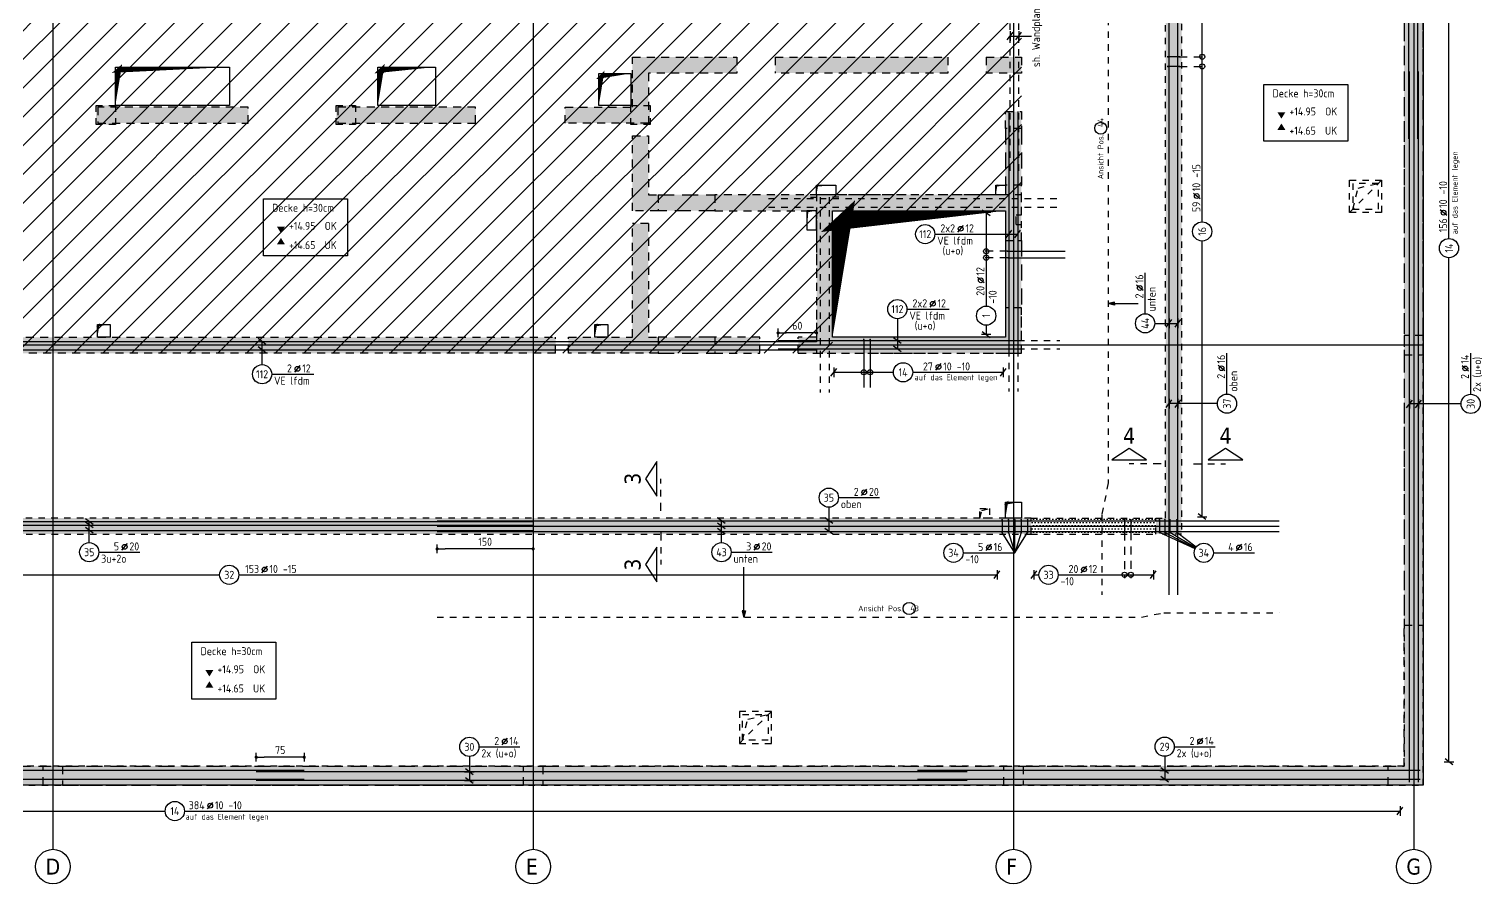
# Model space of a CAD drawing. Extents: x -10 to 86.8, y -11.5 to 55.
# Drawn here: x 21.68 to 44.37, y 16.6 to 29.95 of the extents above; entities that cross this region are included whole.
import ezdxf
from ezdxf.enums import TextEntityAlignment as Align

# ---------------------------------------------------------------- set-up
doc = ezdxf.new("R2010")
doc.units = 0
doc.header["$LTSCALE"] = 0.5
for name, pattern in [('AUSGEZOGEN', [1000.01, 1000, 0.01]), ('DOT', [0.175, 0.05, -0.125]), ('HIDDEN2', [0.187, 0.125, -0.062]), ('PUNKT', [0.175, 0.05, -0.125]), ('STRICHLINIE', [0.75, 0.5, -0.25]), ('STRICHPUNKT2', [0.55, 0.25, -0.125, 0.05, -0.125]), ('VERDECKT', [0.375, 0.25, -0.125])]:
    doc.linetypes.add(name, pattern=pattern)
for name, color, linetype in [('ACHSEN', 7, 'Continuous'), ('BETON', 7, 'Continuous'), ('Brüstung DG', 7, 'Continuous'), ('DD', 7, 'Continuous'), ('DG', 7, 'Continuous'), ('DRUEBER', 7, 'Continuous'), ('grau_dunkel', 7, 'Continuous'), ('grau_hell', 7, 'Continuous'), ('grau_mittel', 7, 'Continuous'), ('HILFE', 7, 'Continuous'), ('koten', 7, 'Continuous'), ('MASSE', 7, 'Continuous'), ('OBJEKT', 7, 'Continuous'), ('RND', 7, 'Continuous'), ('SCHATTEN', 7, 'Continuous'), ('SCHNITTE', 7, 'Continuous'), ('SFP_Achsen', 7, 'Continuous'), ('TEXT', 7, 'Continuous'), ('VERDECKT', 7, 'Continuous'), ('VERDECKT2', 7, 'Continuous')]:
    doc.layers.add(name, color=color, linetype=linetype)
doc.styles.add('helv', font='tahoma.ttf')
doc.styles.add('txt', font='isocp.shx')
doc.dimstyles.new('DOT_I', dxfattribs={"dimscale": 0.5, "dimtxt": 0.25, "dimasz": 0.25, "dimexe": 0.1, "dimexo": 0.3, "dimgap": 0.1, "dimtad": 1, "dimdec": 3, "dimzin": 3, "dimtxsty": 'txt', "dimblk": 'DOT', "dimblk1": 'DOT', "dimblk2": 'DOT', "dimsah": 1, "dimcen": 0.1, "dimse1": 1, "dimse2": 1, "dimazin": 0, "dimtfac": 1, "dimtdec": 4, "dimtix": 1, "dimtmove": 2, "dimatfit": 3, "dimfxl": 0, "dimtvp": 1, "dimtolj": 1, "dimtzin": 0, "dimarcsym": 0})
pattern_1 = [(0, (-74.13047, 79.29311), (0.025, 0.05), [0, -0.05])]

# ---------------------------------------------------------------- blocks, each defined once
blk = doc.blocks.new('okrd_o')
at = {"layer": 'koten', "color": 7, "linetype": 'Continuous'}
blk.add_solid([(-0.125, 0.202), (0.125, 0.202), (0, 0)], dxfattribs=at)
at = {"layer": 'koten', "style": 'txt'}
blk.add_attdef('OKRD', (0.25, 0.1), '', height=0.25, dxfattribs=at)
blk = doc.blocks.new('okrd_u')
at = {"layer": 'koten', "color": 7, "linetype": 'Continuous'}
blk.add_solid([(-0.125, -0.202), (0.125, -0.202), (0, 0)], dxfattribs=at)
at = {"layer": 'koten', "style": 'txt'}
blk.add_attdef('OKRD', (0.25, -0.35), '', height=0.25, dxfattribs=at)
blk = doc.blocks.new('lei_gre')
at = {"layer": 'RND', "color": 7, "linetype": 'Continuous'}
for p, q in [((-0.09, -0.12), (0.09, 0.12)), ((0, 0.15), (0, -0.15))]:
    blk.add_line(p, q, dxfattribs=at)
blk = doc.blocks.new('RND_LEI')
at = {"layer": 'RND', "color": 7, "linetype": 'Continuous'}
blk.add_line((1.022, 0.066), (1.19, 0.27), dxfattribs=at)
for centre, radius in [((0, 0), 0.3), ((1.106, 0.168), 0.075)]:
    blk.add_circle(centre, radius, dxfattribs=at)
at = {"layer": 'RND', "color": 7, "linetype": 'Continuous', "style": 'txt'}
blk.add_attdef('POSL', text='', height=0.25, dxfattribs=at).set_placement((0, 0), align=Align.MIDDLE)
blk.add_attdef('ANZ', text='', height=0.25, dxfattribs=at).set_placement((0.931, 0.057), align=Align.RIGHT)
for tag, p in [('DUM', (1.253, 0.057)), ('ABSTD', (1.674, 0.057)), ('POSTXT', (0.374, -0.327))]:
    blk.add_attdef(tag, p, '', height=0.25, dxfattribs=at)
blk = doc.blocks.new('DOT')
at = {"layer": 'MASSE', "color": 7, "linetype": 'Continuous'}
for p, q in [((0, 0), (-1, 0)), ((0, 0.54), (0, -0.54))]:
    blk.add_line(p, q, dxfattribs=at)
at = {"layer": 'MASSE', "color": 7, "linetype": 'Continuous', "const_width": 0.2}
blk.add_lwpolyline([(-0.1, 0, 1), (0.1, 0, 1)], format="xyb", close=True, dxfattribs=at)
blk = doc.blocks.new('*D38')
at = {"layer": 'Defpoints', "color": 0, "linetype": 'AUSGEZOGEN', "transparency": 16777216}
for p in [(25.229, 18.575), (25.229, 18.575), (25.979, 18.575)]:
    blk.add_point(p, dxfattribs=at)
at = {"layer": 'MASSE', "color": 0, "linetype": 'AUSGEZOGEN', "lineweight": -2, "transparency": 16777216}
blk.add_line((25.854, 18.575), (25.354, 18.575), dxfattribs=at)
at = {"layer": 'MASSE', "color": 0, "linetype": 'AUSGEZOGEN', "lineweight": -2, "transparency": 16777216, "xscale": 0.125, "yscale": 0.125, "zscale": 0.125, "rotation": 180}
blk.add_blockref('DOT', (25.229, 18.575), dxfattribs=at)
at = {"layer": 'MASSE', "color": 0, "linetype": 'AUSGEZOGEN', "lineweight": -2, "transparency": 16777216, "xscale": 0.125, "yscale": 0.125, "zscale": 0.125}
blk.add_blockref('DOT', (25.979, 18.575), dxfattribs=at)
at = {"layer": 'MASSE', "color": 0, "linetype": 'AUSGEZOGEN', "transparency": 16777216, "insert": (25.604, 18.688), "char_height": 0.125, "attachment_point": 5, "style": 'txt'}
blk.add_mtext('\\A1;75', dxfattribs=at)
blk = doc.blocks.new('*D41')
at = {"layer": 'Defpoints', "color": 0, "linetype": 'AUSGEZOGEN', "transparency": 16777216}
for p in [(28.054, 21.829), (28.054, 21.829), (29.554, 21.829)]:
    blk.add_point(p, dxfattribs=at)
at = {"layer": 'MASSE', "color": 0, "linetype": 'AUSGEZOGEN', "lineweight": -2, "transparency": 16777216}
blk.add_line((29.429, 21.829), (28.179, 21.829), dxfattribs=at)
at = {"layer": 'MASSE', "color": 0, "linetype": 'AUSGEZOGEN', "lineweight": -2, "transparency": 16777216, "xscale": 0.125, "yscale": 0.125, "zscale": 0.125, "rotation": 180}
blk.add_blockref('DOT', (28.054, 21.829), dxfattribs=at)
at = {"layer": 'MASSE', "color": 0, "linetype": 'AUSGEZOGEN', "lineweight": -2, "transparency": 16777216, "xscale": 0.125, "yscale": 0.125, "zscale": 0.125}
blk.add_blockref('DOT', (29.554, 21.829), dxfattribs=at)
at = {"layer": 'MASSE', "color": 0, "linetype": 'AUSGEZOGEN', "transparency": 16777216, "insert": (28.804, 21.941), "char_height": 0.125, "attachment_point": 5, "style": 'txt'}
blk.add_mtext('\\A1;150', dxfattribs=at)
blk = doc.blocks.new('SCHN-1')
at = {"layer": 'SCHNITTE', "color": 5, "linetype": 'Continuous'}
blk.add_lwpolyline([(0.54, 0.125), (0, 0.485), (-0.54, 0.125)], close=True, dxfattribs=at)
at = {"layer": 'SCHNITTE', "color": 6, "linetype": 'Continuous', "style": 'helv'}
blk.add_attdef('SCHN-1', text='', height=0.5, dxfattribs=at).set_placement((0, 0.635), align=Align.CENTER)
blk = doc.blocks.new('*D51')
at = {"layer": 'Defpoints', "color": 0, "linetype": 'AUSGEZOGEN', "transparency": 16777216}
for p in [(33.379, 25.203), (33.379, 25.203), (33.979, 25.203)]:
    blk.add_point(p, dxfattribs=at)
at = {"layer": 'MASSE', "color": 0, "linetype": 'AUSGEZOGEN', "lineweight": -2, "transparency": 16777216}
blk.add_line((33.854, 25.203), (33.504, 25.203), dxfattribs=at)
at = {"layer": 'MASSE', "color": 0, "linetype": 'AUSGEZOGEN', "lineweight": -2, "transparency": 16777216, "xscale": 0.125, "yscale": 0.125, "zscale": 0.125, "rotation": 180}
blk.add_blockref('DOT', (33.379, 25.203), dxfattribs=at)
at = {"layer": 'MASSE', "color": 0, "linetype": 'AUSGEZOGEN', "lineweight": -2, "transparency": 16777216, "xscale": 0.125, "yscale": 0.125, "zscale": 0.125}
blk.add_blockref('DOT', (33.979, 25.203), dxfattribs=at)
at = {"layer": 'MASSE', "color": 0, "linetype": 'AUSGEZOGEN', "transparency": 16777216, "insert": (33.679, 25.315), "char_height": 0.125, "attachment_point": 5, "style": 'txt'}
blk.add_mtext('\\A1;60', dxfattribs=at)
blk = doc.blocks.new('Pfeillinie')
at = {"layer": 'TEXT', "linetype": 'Continuous'}
blk.add_hatch(color=7, dxfattribs=at).paths.add_polyline_path([(0, 0), (-0.8, 0.2), (-0.8, 0), (-0.8, -0.2)])
at = {"layer": 'TEXT', "color": 7, "linetype": 'Continuous'}
for p, q in [((-0.8, 0), (-0.8, 0.2)), ((-0.8, 0.2), (0, 0)), ((-0.8, 0), (-0.8, -0.2)), ((-0.8, -0.2), (0, 0))]:
    blk.add_line(p, q, dxfattribs=at)

msp = doc.modelspace()

# ---------------------------------------------------------------- hatches: boundary and pattern name
at = {"layer": 'Brüstung DG', "linetype": 'DOT'}
h = msp.add_hatch(dxfattribs=at)
h.set_pattern_fill('DOTS', color=102, scale=0.8, double=1)
h.set_pattern_definition(pattern_1)
h.paths.add_polyline_path([(35.1045, 39.3866), (35.1045, 39.0866), (43.1545, 39.0866), (43.1545, 18.4366), (4.6895, 18.4366), (4.6895, 22.0616), (4.4795, 22.0616), (4.4795, 18.1366), (43.4545, 18.1366), (43.4545, 39.3866)])
h.paths.add_polyline_path([(12.2545, 39.0866), (12.2545, 39.3866), (4.5295, 39.3866), (4.5295, 38.4216), (4.6895, 38.4216), (4.6895, 39.0866)], flags=17)
h = msp.add_hatch(dxfattribs=at)
h.set_pattern_fill('DOTS', color=102, scale=0.8, double=1)
h.set_pattern_definition(pattern_1)
h.paths.add_polyline_path([(39.2795, 22.3116), (37.3295, 22.3116), (37.3295, 22.0616), (39.2795, 22.0615)])
at = {"layer": 'DG', "linetype": 'AUSGEZOGEN'}
h = msp.add_hatch(dxfattribs=at)
h.set_pattern_fill('DOTS', scale=0.8, double=1)
h.set_pattern_definition(pattern_1)
h.paths.add_polyline_path([(13.4345, 22.3116), (13.4345, 22.0616), (37.3295, 22.0616), (37.3295, 22.3116)])
h.paths.add_polyline_path([(34.2295, 25.1366), (34.2295, 27.1116), (36.9295, 27.1116), (36.9295, 26.6466), (37.1795, 26.6466), (37.1795, 27.3616), (33.9795, 27.3616), (33.9795, 24.8866), (37.1795, 24.8866), (37.1795, 25.5966), (36.9295, 25.5966), (36.9295, 25.1366)])
h.paths.add_polyline_path([(31.0795, 28.7566), (31.0795, 28.4566), (31.3795, 28.4566), (31.3795, 28.7566)])
h.paths.add_polyline_path([(26.7795, 28.7566), (26.4795, 28.7566), (26.4795, 28.4566), (26.7795, 28.4566)])
h.paths.add_polyline_path([(23.0295, 28.7566), (22.7295, 28.7566), (22.7295, 28.4566), (23.0295, 28.4566)])
h.paths.add_polyline_path([(14.7895, 28.4566), (14.7895, 28.7566), (14.4895, 28.7566), (14.4895, 28.4566)])
h.paths.add_polyline_path([(39.4295, 35.4616), (39.4295, 22.3116), (39.2795, 22.3116), (39.2795, 22.0616), (39.6795, 22.0616), (39.6795, 35.4616)])
h.paths.add_polyline_path([(4.6895, 32.3116), (4.4795, 32.3116), (4.4795, 22.0616), (10.6745, 22.0616), (10.6745, 22.3116), (4.6895, 22.3116), (4.6895, 30.1366), (6.5545, 30.1366), (6.5545, 29.8866), (4.6895, 29.8866)])
h.paths.add_polyline_path([(12.2545, 35.2116), (12.2545, 35.4616), (12.2045, 35.4616), (12.2045, 35.2116)])
h.paths.add_polyline_path([(35.1045, 35.4616), (35.1045, 35.2116), (35.8545, 35.2116), (35.8545, 35.4616)])
at = {"layer": 'grau_hell', "linetype": 'AUSGEZOGEN'}
h = msp.add_hatch(dxfattribs=at)
h.set_pattern_fill('ANSI31', color=9, scale=0.1, style=0, double=1)
h.set_pattern_definition([(45, (0, -25.33528), (-0.2245064, 0.2245064), [])])
h.paths.add_polyline_path([(37.1795, 31.3866), (37.1795, 39.3866), (35.1045, 39.3866), (35.1045, 32.9208), (12.2545, 32.9208), (12.2545, 39.3866), (8.1795, 39.3866), (8.1795, 31.1366), (10.9295, 31.1366), (10.9295, 29.5116), (19.9795, 29.5116), (19.9795, 24.8866), (34.2295, 24.8866), (34.2295, 27.1116), (37.1795, 27.1116)])
at = {"layer": 'grau_mittel'}
h = msp.add_hatch(color=61, dxfattribs=at)
h.paths.add_polyline_path([(43.4545, 39.3866), (36.9295, 39.3866), (36.9295, 31.1366), (37.9945, 31.1366), (37.9945, 31.3866), (37.1795, 31.3866), (37.1795, 39.0866), (39.4295, 39.0866), (39.4295, 31.3866), (39.2795, 31.3866), (39.2795, 31.1366), (39.6795, 31.1366), (39.6795, 39.0866), (43.1545, 39.0866), (43.1545, 34.0716), (43.4545, 34.0716)])
h.paths.add_polyline_path([(43.4545, 34.0716), (43.1545, 34.0716), (43.1545, 32.2016), (43.4545, 32.2016)], flags=17)
h.paths.add_polyline_path([(43.4545, 32.2016), (43.1545, 32.2016), (43.1545, 31.1366), (43.4545, 31.1366)])
h.paths.add_polyline_path([(43.1545, 31.1366), (43.1545, 31.3866), (39.6795, 31.3866), (39.6795, 31.1366)])
h.paths.add_polyline_path([(39.2795, 31.1366), (39.2795, 31.3866), (38.3945, 31.3866), (38.3945, 31.1366)], flags=17)
h.paths.add_polyline_path([(38.3945, 31.3866), (38.1945, 31.3866), (38.1945, 31.1366), (38.3945, 31.1366)], flags=17)
h.paths.add_polyline_path([(43.4545, 31.1366), (43.1545, 31.1366), (43.1545, 25.1616), (43.4545, 25.1616)])
h.paths.add_polyline_path([(43.1545, 24.8616), (43.4545, 24.8616), (43.4545, 25.1616), (43.1545, 25.1616)])
h.paths.add_polyline_path([(43.1545, 20.6366), (43.4545, 20.6366), (43.4545, 24.8616), (43.1545, 24.8616)])
h.paths.add_polyline_path([(43.4545, 20.6366), (43.1545, 20.6366), (43.1545, 18.4366), (42.9045, 18.4366), (42.9045, 18.1366), (43.4545, 18.1366)])
h.paths.add_polyline_path([(37.2045, 18.4366), (37.2045, 18.1366), (42.9045, 18.1366), (42.9045, 18.4366)])
h.paths.add_polyline_path([(36.9045, 18.4366), (36.9045, 18.1366), (37.2045, 18.1366), (37.2045, 18.4366)])
h.paths.add_polyline_path([(29.7045, 18.4366), (29.7045, 18.1366), (36.9045, 18.1366), (36.9045, 18.4366)])
h.paths.add_polyline_path([(29.4045, 18.4366), (29.4045, 18.1366), (29.7045, 18.1366), (29.7045, 18.4366)])
h.paths.add_polyline_path([(22.2045, 18.4366), (22.2045, 18.1366), (29.4045, 18.1366), (29.4045, 18.4366)])
h.paths.add_polyline_path([(21.9045, 18.1366), (22.2045, 18.1366), (22.2045, 18.4366), (21.9045, 18.4366)])
h.paths.add_polyline_path([(14.7045, 18.4366), (14.7045, 18.1366), (21.9045, 18.1366), (21.9045, 18.4366)])
h.paths.add_polyline_path([(14.7045, 18.4366), (14.4045, 18.4366), (14.4045, 18.1366), (14.7045, 18.1366)])
h.paths.add_polyline_path([(8.4545, 18.4366), (8.4545, 18.1366), (14.4045, 18.1366), (14.4045, 18.4366)])
h.paths.add_polyline_path([(8.1545, 18.4366), (8.1545, 18.1366), (8.4545, 18.1366), (8.4545, 18.4366)])
h.paths.add_polyline_path([(5.0545, 18.4366), (5.0545, 18.1366), (8.1545, 18.1366), (8.1545, 18.4366)])
h.paths.add_polyline_path([(4.6895, 18.4366), (4.6895, 25.2315), (4.0245, 25.2315), (4.0245, 24.9315), (4.4795, 24.9315), (4.4795, 18.1366), (5.0545, 18.1366), (5.0545, 18.4366)])
h.paths.add_polyline_path([(4.7545, 27.2815), (4.6895, 27.2815), (4.4045, 27.2815), (4.4045, 25.2315), (4.6895, 25.2315), (4.7545, 25.2315)])
h.paths.add_polyline_path([(4.6895, 39.0866), (8.1795, 39.0866), (8.1795, 31.1366), (8.5795, 31.1366), (8.5795, 31.3866), (8.4295, 31.3866), (8.4295, 39.0866), (10.6795, 39.0866), (10.6795, 31.3866), (9.9145, 31.3866), (9.9145, 31.1366), (10.9295, 31.1366), (10.9295, 39.3866), (4.5295, 39.3866), (4.5295, 32.3116), (4.4795, 32.3116), (4.4795, 27.5815), (4.0245, 27.5815), (4.0245, 27.2815), (4.6895, 27.2815)])
h.paths.add_polyline_path([(4.7545, 31.3866), (4.7545, 31.1366), (8.1795, 31.1366), (8.1795, 31.3866)], flags=17)
h.paths.add_polyline_path([(8.5795, 31.3866), (8.5795, 31.1366), (9.4645, 31.1366), (9.4645, 31.3866)], flags=17)
h.paths.add_polyline_path([(9.4645, 31.3866), (9.4645, 31.1366), (9.7145, 31.1366), (9.7145, 31.3866)], flags=17)
h.paths.add_polyline_path([(10.9295, 31.1366), (10.6795, 31.1366), (10.6795, 29.5116), (10.9295, 29.5116)], flags=17)
h.paths.add_polyline_path([(8.1795, 29.5116), (8.1795, 24.8866), (8.5795, 24.8866), (8.5795, 25.1366), (8.4295, 25.1366), (8.4295, 29.2616), (14.5145, 29.2616), (14.5145, 28.9066), (14.7645, 28.9066), (14.7645, 29.2616), (15.8245, 29.2616), (15.8245, 29.5116)])
h.paths.add_polyline_path([(9.5895, 24.8866), (9.5895, 25.1366), (8.5795, 25.1366), (8.5795, 24.8866)], flags=17)
h.paths.add_polyline_path([(9.5895, 24.8866), (9.7895, 24.8866), (9.7895, 25.1366), (9.5895, 25.1366)])
h.paths.add_polyline_path([(9.9895, 25.1366), (9.9895, 24.8866), (12.9045, 24.8866), (12.9045, 25.1366)], flags=16)
h.paths.add_polyline_path([(13.1045, 25.1366), (13.1045, 24.8866), (13.3545, 24.8866), (13.3545, 25.1366)], flags=16)
h.paths.add_polyline_path([(13.3545, 25.1366), (13.3545, 24.8866), (14.3645, 24.8866), (14.3645, 25.1366)], flags=16)
h.paths.add_polyline_path([(14.5145, 25.1366), (14.3645, 25.1366), (14.3645, 24.8866), (14.9145, 24.8866), (14.9145, 25.1366), (14.7645, 25.1366), (14.7645, 27.8216), (16.1245, 27.8216), (16.1245, 28.0716), (14.7645, 28.0716), (14.7645, 28.7566), (14.5145, 28.7566)])
h.paths.add_polyline_path([(14.9145, 25.1366), (14.9145, 24.8866), (15.9245, 24.8866), (15.9245, 25.1366)], flags=16)
h.paths.add_polyline_path([(15.9245, 24.8866), (16.1745, 24.8866), (16.1745, 25.1366), (15.9245, 25.1366)])
h.paths.add_polyline_path([(16.5795, 29.2616), (16.5795, 29.5116), (16.2245, 29.5116), (16.2245, 29.2616)])
h.paths.add_polyline_path([(17.4645, 29.2616), (17.4645, 29.5116), (16.5795, 29.5116), (16.5795, 29.2616)])
h.paths.add_polyline_path([(18.7795, 29.2616), (18.7795, 25.1366), (16.3745, 25.1366), (16.3745, 24.8866), (20.5295, 24.8866), (20.5295, 25.1366), (19.0295, 25.1366), (19.0295, 29.2616), (19.9795, 29.2616), (19.9795, 28.4816), (21.3545, 28.4816), (21.3545, 28.7316), (20.2295, 28.7316), (20.2295, 29.5116), (17.4645, 29.5116), (17.4645, 29.2616)])
h.paths.add_polyline_path([(16.3245, 28.0716), (16.3245, 27.8216), (17.8645, 27.8216), (17.8645, 28.0716)])
h.paths.add_polyline_path([(20.7295, 25.1366), (20.7295, 24.8866), (29.9045, 24.8866), (29.9045, 25.1366)])
h.paths.add_polyline_path([(25.1045, 28.4816), (25.1045, 28.7316), (22.7545, 28.7316), (22.7545, 28.4816)])
h.paths.add_polyline_path([(28.6545, 28.4816), (28.6545, 28.7316), (26.5045, 28.7316), (26.5045, 28.4816)])
h.paths.add_polyline_path([(30.0545, 28.7316), (30.0545, 28.4816), (31.3545, 28.4816), (31.3545, 29.2616), (32.7345, 29.2616), (32.7345, 29.5116), (31.1045, 29.5116), (31.1045, 28.7316)])
h.paths.add_polyline_path([(31.3545, 26.9116), (31.1045, 26.9116), (31.1045, 25.1366), (30.1045, 25.1366), (30.1045, 24.8866), (31.5045, 24.8866), (31.5045, 25.1366), (31.3545, 25.1366)])
h.paths.add_polyline_path([(32.3895, 24.8866), (32.3895, 25.1366), (31.5045, 25.1366), (31.5045, 24.8866)])
h.paths.add_polyline_path([(32.3895, 25.1366), (32.3895, 24.8866), (33.0945, 24.8866), (33.0945, 25.1366)], flags=17)
h.paths.add_polyline_path([(33.6945, 25.1366), (33.6945, 24.8866), (37.1795, 24.8866), (37.1795, 25.5966), (36.9295, 25.5966), (36.9295, 25.1366), (34.2295, 25.1366), (34.2295, 27.1116), (36.9295, 27.1116), (36.9295, 26.6466), (37.1795, 26.6466), (37.1795, 26.8966), (37.0995, 26.8966), (37.0995, 27.0466), (37.1795, 27.0466), (37.1795, 27.5113), (36.9295, 27.5113), (36.9295, 27.3616), (32.3895, 27.3616), (32.3895, 27.1116), (33.9795, 27.1116), (33.9795, 25.1366)])
h.paths.add_polyline_path([(36.9295, 26.6466), (36.9295, 25.5966), (37.1795, 25.5966), (37.1795, 26.6466)], flags=17)
h.paths.add_polyline_path([(36.9295, 27.5113), (37.1795, 27.5113), (37.1795, 28.3963), (36.9295, 28.3963)])
h.paths.add_polyline_path([(37.1795, 28.6616), (36.9295, 28.6616), (36.9295, 28.3963), (37.1795, 28.3963)])
h.paths.add_polyline_path([(36.6295, 29.5116), (36.6295, 29.2616), (37.1795, 29.2616), (37.1795, 29.5116)])
h.paths.add_polyline_path([(36.0294, 29.2616), (36.0294, 29.5116), (33.3345, 29.5116), (33.3345, 29.2616)])
h.paths.add_polyline_path([(32.3895, 27.1116), (32.3895, 27.3616), (31.5045, 27.3616), (31.5045, 27.1116)])
h.paths.add_polyline_path([(31.5045, 27.1116), (31.5045, 27.3616), (31.3545, 27.3616), (31.3545, 28.2816), (31.1045, 28.2816), (31.1045, 27.1116)])
h.paths.add_polyline_path([(37.1795, 31.1366), (36.9295, 31.1366), (36.9295, 30.0616), (37.1795, 30.0616)])
h.paths.add_polyline_path([(34.2295, 31.1916), (34.4795, 31.1916), (34.4795, 31.8866), (34.2295, 31.8866)])
h.paths.add_polyline_path([(32.3795, 31.8866), (32.1295, 31.8866), (32.1295, 31.1916), (32.3795, 31.1916)])
h.paths.add_polyline_path([(13.6295, 31.8866), (13.3795, 31.8866), (13.3795, 31.1916), (13.6295, 31.1916)])
h.paths.add_polyline_path([(15.7295, 31.8866), (15.4795, 31.8866), (15.4795, 31.1916), (15.7295, 31.1916)])
h.paths.add_polyline_path([(17.3795, 31.8866), (17.1295, 31.8866), (17.1295, 31.1916), (17.3795, 31.1916)])
h.paths.add_polyline_path([(19.4795, 31.8866), (19.2295, 31.8866), (19.2295, 31.1916), (19.4795, 31.1916)])
h.paths.add_polyline_path([(20.8795, 31.1916), (21.1295, 31.1916), (21.1295, 31.8866), (20.8795, 31.8866)])
h.paths.add_polyline_path([(22.9795, 31.1916), (23.2295, 31.1916), (23.2295, 31.8866), (22.9795, 31.8866)])
h.paths.add_polyline_path([(24.8795, 31.8866), (24.6295, 31.8866), (24.6295, 31.1916), (24.8795, 31.1916)])
h.paths.add_polyline_path([(26.7295, 31.1916), (26.9795, 31.1916), (26.9795, 31.8866), (26.7295, 31.8866)])
h.paths.add_polyline_path([(29.7045, 32.9208), (29.4045, 32.9208), (29.4045, 32.0366), (28.3795, 32.0366), (28.3795, 31.1916), (28.6295, 31.1916), (28.6295, 31.7866), (30.4795, 31.7866), (30.4795, 31.1916), (30.7295, 31.1916), (30.7295, 32.0366), (29.7045, 32.0366)])
h.paths.add_polyline_path([(35.1045, 39.3866), (35.1045, 39.0866), (36.9295, 39.0866), (36.9295, 39.3866)])
h.paths.add_polyline_path([(12.2545, 39.0866), (12.2545, 39.3866), (10.9295, 39.3866), (10.9295, 39.0866)])

# ---------------------------------------------------------------- linework, layer by layer
at = {"layer": 'ACHSEN', "color": 140, "linetype": 'AUSGEZOGEN'}
for p, q in [((37.0545, 39.3866), (37.0545, 17.1366)), ((43.3045, 39.3866), (43.3045, 17.1366)), ((22.0545, 32.9208), (22.0545, 17.1366)), ((29.5545, 32.9208), (29.5545, 17.1366)), ((43.4545, 25.0116), (2.2545, 25.0116)), ((43.4545, 18.1366), (2.2545, 18.1366))]:
    msp.add_line(p, q, dxfattribs=at)
at = {"layer": 'BETON', "color": 6, "linetype": 'AUSGEZOGEN'}
for p, q in [((43.4545, 39.3866), (43.4545, 18.1366)), ((43.4545, 18.1366), (4.4045, 18.1366))]:
    msp.add_line(p, q, dxfattribs=at)
for points in [[(24.8095, 28.7566), (23.0295, 28.7566), (23.0295, 29.3566), (24.8095, 29.3566)], [(28.0295, 28.7566), (27.1295, 28.7566), (27.1295, 29.3566), (28.0295, 29.3566)], [(30.5795, 29.2566), (31.0795, 29.2566), (31.0795, 28.7566), (30.5795, 28.7566)], [(33.9795, 27.5116), (34.2795, 27.5116), (34.2795, 27.3616), (33.9795, 27.3616)], [(36.7795, 27.5116), (36.9295, 27.5116), (36.9295, 27.3616), (36.7795, 27.3616)], [(33.9795, 27.1116), (33.8295, 27.1116), (33.8295, 26.8116), (33.9795, 26.8116)], [(34.2295, 27.1116), (36.9295, 27.1116), (36.9295, 25.1366), (34.2295, 25.1366)], [(22.7495, 25.3366), (22.9495, 25.3366), (22.9495, 25.1366), (22.7495, 25.1366)], [(30.5195, 25.3366), (30.7195, 25.3366), (30.7195, 25.1366), (30.5195, 25.1366)], [(36.9295, 22.5616), (37.1795, 22.5616), (37.1795, 22.3116), (36.9295, 22.3116)]]:
    msp.add_lwpolyline(points, close=True, dxfattribs=at)
at = {"layer": 'Brüstung DG', "color": 102, "linetype": 'DOT'}
for p, q in [((37.3295, 22.3116), (39.2795, 22.3116)), ((37.3295, 22.0616), (39.2795, 22.0615))]:
    msp.add_line(p, q, dxfattribs=at)
at = {"layer": 'Brüstung DG', "color": 102, "linetype": 'PUNKT', "lineweight": -2}
msp.add_lwpolyline([(35.1045, 39.0866), (43.1545, 39.0866), (43.1545, 18.4366), (4.6895, 18.4366), (4.6895, 22.0616), (4.4795, 22.0616), (4.4795, 18.1366), (43.4545, 18.1366), (43.4545, 39.3866), (35.1045, 39.3866)], dxfattribs=at)
at = {"layer": 'DD', "color": 7, "linetype": 'HIDDEN2'}
for p, q in [((42.3545, 27.1366), (42.4361, 27.4663)), ((42.4361, 27.4663), (42.7545, 27.5366)), ((36.5295, 22.3116), (36.5626, 22.4293)), ((36.5626, 22.4293), (36.6795, 22.4616)), ((32.8245, 18.8416), (32.9061, 19.1713)), ((32.9061, 19.1713), (33.2245, 19.2416))]:
    msp.add_line(p, q, dxfattribs=at)
for points in [[(42.3545, 27.1366), (42.7545, 27.1366), (42.7545, 27.5366), (42.3545, 27.5366)], [(36.5295, 22.4616), (36.6795, 22.4616), (36.6795, 22.3116), (36.5295, 22.3116)], [(32.8245, 19.2416), (33.2245, 19.2416), (33.2245, 18.8416), (32.8245, 18.8416)]]:
    msp.add_lwpolyline(points, close=True, dxfattribs=at)
at = {"layer": 'DG', "color": 7, "linetype": 'PUNKT', "lineweight": -2}
for p, q in [((39.6795, 37.8316), (39.6795, 22.0616)), ((39.4295, 22.3116), (39.4295, 37.6316)), ((37.1795, 27.3616), (33.9795, 27.3616)), ((33.9795, 27.3616), (33.9795, 24.8866)), ((37.1795, 26.6466), (37.1795, 27.3616)), ((34.2295, 25.1366), (34.2295, 27.1116)), ((34.2295, 27.1116), (36.9295, 27.1116)), ((36.9295, 27.1116), (36.9295, 26.6466)), ((36.9295, 26.6466), (37.1795, 26.6466)), ((37.1795, 25.5966), (36.9295, 25.5966)), ((36.9295, 25.5966), (36.9295, 25.1366)), ((37.1795, 24.8866), (37.1795, 25.5966)), ((36.9295, 25.1366), (34.2295, 25.1366)), ((33.9795, 24.8866), (37.1795, 24.8866)), ((37.3295, 22.3116), (13.4345, 22.3116)), ((37.3295, 22.0616), (37.3295, 22.3116)), ((39.2795, 22.0616), (39.2795, 22.3116)), ((39.2795, 22.3116), (39.4295, 22.3116)), ((13.4345, 22.0616), (37.3295, 22.0616)), ((39.6795, 22.0616), (39.2795, 22.0616))]:
    msp.add_line(p, q, dxfattribs=at)
for points in [[(22.7295, 28.7566), (23.0295, 28.7566), (23.0295, 28.4566), (22.7295, 28.4566)], [(26.4795, 28.7566), (26.7795, 28.7566), (26.7795, 28.4566), (26.4795, 28.4566)], [(31.0795, 28.7566), (31.3795, 28.7566), (31.3795, 28.4566), (31.0795, 28.4566)]]:
    msp.add_lwpolyline(points, close=True, dxfattribs=at)
at = {"layer": 'DRUEBER', "color": 7, "linetype": 'PUNKT'}
for p, q in [((42.3045, 27.0866), (42.8045, 27.5866)), ((32.7745, 18.7916), (33.2745, 19.2916))]:
    msp.add_line(p, q, dxfattribs=at)
for points in [[(42.3045, 27.5866), (42.8045, 27.5866), (42.8045, 27.0866), (42.3045, 27.0866)], [(33.2745, 19.2916), (32.7745, 19.2916), (32.7745, 18.7916), (33.2745, 18.7916)]]:
    msp.add_lwpolyline(points, close=True, dxfattribs=at)
at = {"layer": 'grau_dunkel', "color": 21}
msp.add_lwpolyline([(36.9295, 27.1116, 0, 0.31, 0), (34.2384, 26.9568, 0, 0, 0), (34.39, 27.0984, 0.3221, 0, 0), (34.2295, 25.1366, 0, 0, 0)], format="xyseb", dxfattribs=at)
at = {"layer": 'HILFE', "color": 102, "linetype": 'AUSGEZOGEN'}
msp.add_line((37.003, 29.84), (37.3385, 29.84), dxfattribs=at)
for centre in [(38.4171, 28.4006), (35.4265, 20.8978)]:
    msp.add_circle(centre, 0.0941, dxfattribs=at)
at = {"layer": 'OBJEKT', "color": 1, "linetype": 'AUSGEZOGEN'}
for points in [[(40.9646, 29.0859), (42.2764, 29.0859), (42.2764, 28.1967), (40.9646, 28.1967)], [(25.3411, 27.298), (26.6529, 27.298), (26.6529, 26.4088), (25.3411, 26.4088)], [(24.2238, 20.3724), (25.5356, 20.3724), (25.5356, 19.4832), (24.2238, 19.4832)]]:
    msp.add_lwpolyline(points, close=True, dxfattribs=at)
at = {"layer": 'RND', "color": 7, "linetype": 'AUSGEZOGEN'}
for p, q in [((43.8554, 26.6783), (43.8554, 34.0386)), ((40.0014, 26.9383), (40.0014, 31.0908)), ((36.6284, 27.0817), (36.6284, 25.6221)), ((35.8272, 26.7459), (36.4872, 26.7459)), ((40.0014, 22.3325), (40.0014, 26.6383)), ((43.8554, 18.5026), (43.8554, 26.3783)), ((39.111, 25.5025), (39.111, 26.1425)), ((35.3921, 25.5745), (36.0521, 25.5745)), ((36.6284, 25.3221), (36.6284, 25.1785)), ((40.3885, 24.2484), (40.3885, 24.8884)), ((44.1947, 24.245), (44.1947, 24.885)), ((25.4708, 24.558), (26.1308, 24.558)), ((34.2491, 24.5882), (35.1807, 24.5882)), ((35.4807, 24.5882), (36.8951, 24.5882)), ((34.3215, 22.6296), (34.9615, 22.6296)), ((22.7716, 21.7774), (23.4116, 21.7774)), ((32.645, 21.7774), (33.285, 21.7774)), ((36.2681, 21.7689), (37.0759, 21.7689)), ((40.1765, 21.7679), (40.8165, 21.7679)), ((13.9534, 21.4247), (24.6581, 21.4247)), ((24.9581, 21.4247), (36.7985, 21.4247)), ((37.3736, 21.4247), (37.453, 21.4247)), ((37.753, 21.4247), (39.2399, 21.4247)), ((28.7079, 18.7375), (29.3479, 18.7375)), ((39.5665, 18.7393), (40.2065, 18.7393)), ((4.7841, 17.7341), (23.8082, 17.7341)), ((24.1082, 17.7341), (43.0923, 17.7341))]:
    msp.add_line(p, q, dxfattribs=at)
at = {"layer": 'RND', "color": 102, "linetype": 'VERDECKT'}
for p, q in [((39.6444, 29.5161), (40.0514, 29.5161)), ((39.6444, 29.3661), (40.0514, 29.3661)), ((36.9645, 26.4783), (36.5784, 26.4783)), ((36.9645, 26.3783), (36.5784, 26.3783)), ((38.7896, 22.0866), (38.7896, 21.3747)), ((38.8896, 22.0928), (38.8896, 21.3747))]:
    msp.add_line(p, q, dxfattribs=at)
at = {"layer": 'RND', "color": 102, "linetype": 'AUSGEZOGEN'}
for p, q in [((36.4872, 26.7459), (37.1205, 26.7459)), ((35.2421, 25.4245), (35.2421, 24.9533)), ((39.261, 25.3525), (39.6236, 25.3525)), ((25.3208, 24.708), (25.3208, 25.0693)), ((40.2385, 24.0984), (39.4841, 24.0984)), ((44.0447, 24.095), (43.2397, 24.095)), ((34.1715, 22.4796), (34.1715, 22.1024)), ((22.6216, 21.9274), (22.6216, 22.2564)), ((32.495, 21.9274), (32.495, 22.2694)), ((37.0759, 21.7689), (36.8758, 22.0866)), ((36.9758, 22.0866), (37.0759, 21.7689)), ((37.0759, 21.7689), (37.0758, 22.0866)), ((37.0759, 21.7689), (37.2758, 22.0866)), ((37.1758, 22.0866), (37.0759, 21.7689)), ((39.8902, 21.8306), (39.3331, 22.0866)), ((39.8937, 21.8377), (39.4197, 22.0866)), ((39.8981, 21.8455), (39.4989, 22.0866)), ((39.9071, 21.8587), (39.6075, 22.0866)), ((28.5579, 18.5875), (28.5579, 18.2108)), ((39.4165, 18.5893), (39.4165, 18.2288))]:
    msp.add_line(p, q, dxfattribs=at)
at = {"layer": 'RND', "color": 1, "linetype": 'HIDDEN2'}
for p, q in [((37.1295, 25.0832), (37.7795, 25.0832)), ((36.9834, 24.9366), (36.9834, 24.2866)), ((37.1205, 24.9366), (37.1205, 24.2866)), ((37.1295, 24.9533), (37.7795, 24.9533))]:
    msp.add_line(p, q, dxfattribs=at)
at = {"layer": 'RND', "color": 1, "linetype": 'AUSGEZOGEN'}
for points in [[(43.2217, 39.3366), (43.2217, 28.2366)], [(43.3623, 39.3366), (43.3623, 28.2366)], [(39.4841, 21.1116), (39.4841, 32.3116)], [(39.6236, 21.1116), (39.6236, 32.3116)], [(39.6444, 29.5161), (39.4645, 29.5161)], [(39.6444, 29.3661), (39.4645, 29.3661)], [(43.2397, 18.1866), (43.2397, 29.2866)], [(43.3803, 18.1866), (43.3803, 29.2866)], [(36.9834, 28.6616), (36.9834, 24.9366)], [(37.1205, 28.6616), (37.1205, 24.9366)], [(36.9645, 26.4783), (37.8645, 26.4783)], [(36.9645, 26.3783), (37.8645, 26.3783)], [(20.2295, 25.0693), (33.9795, 25.0693)], [(33.3795, 25.0832), (37.1295, 25.0832)], [(34.7159, 25.1016), (34.7159, 24.3516)], [(34.8159, 25.1016), (34.8159, 24.3516)], [(20.2295, 24.9394), (33.9794, 24.9394)], [(33.3795, 24.9533), (37.1295, 24.9533)], [(16.4045, 22.2564), (29.5545, 22.2564)], [(28.0545, 22.2694), (41.2045, 22.2694)], [(36.8758, 22.2866), (36.8758, 22.0866)], [(36.9758, 22.2866), (36.9758, 22.0866)], [(37.0758, 22.2866), (37.0758, 22.0866)], [(37.1758, 22.2866), (37.1758, 22.0866)], [(37.2758, 22.2866), (37.2758, 22.0866)], [(38.7896, 22.2866), (38.7896, 22.0866)], [(38.8896, 22.2866), (38.8896, 22.0866)], [(39.3331, 22.2866), (39.3331, 22.0866)], [(39.4197, 22.2866), (39.4197, 22.0866)], [(39.4989, 22.2866), (39.4989, 22.0866)], [(39.6075, 22.2866), (39.6075, 22.0866)], [(16.4045, 22.2008), (29.5545, 22.2008)], [(16.4045, 22.118), (29.5545, 22.118)], [(28.0545, 22.1863), (41.2045, 22.1863)], [(28.0545, 22.1024), (41.2045, 22.1024)], [(25.9795, 18.3652), (14.8795, 18.3652)], [(25.9795, 18.2288), (14.8795, 18.2288)], [(36.3295, 18.3472), (25.2295, 18.3472)], [(36.3295, 18.2108), (25.2295, 18.2108)], [(43.4045, 18.3652), (35.5545, 18.3652)], [(43.4045, 18.2288), (35.5545, 18.2288)]]:
    msp.add_lwpolyline(points, dxfattribs=at)
at = {"layer": 'RND', "color": 1, "linetype": 'HIDDEN2'}
for points in [[(37.003, 27.7366), (37.003, 32.3866)], [(37.1369, 27.7366), (37.1369, 32.3866)], [(38.5344, 32.3116), (38.5344, 22.8616), (38.4344, 22.3616), (38.4344, 21.1116)], [(33.2295, 27.3019), (37.7795, 27.3019)], [(33.8857, 27.3212), (34.0357, 27.3212), (34.0357, 24.2712)], [(34.3264, 27.3212), (34.1764, 27.3212), (34.1764, 24.2712)], [(33.2295, 27.1663), (37.7795, 27.1663)], [(28.0545, 20.7631), (39.0545, 20.7631), (39.4045, 20.8331), (41.2045, 20.8331)]]:
    msp.add_lwpolyline(points, dxfattribs=at)
at = {"layer": 'RND', "color": 7, "linetype": 'AUSGEZOGEN'}
for points, const_width in [([(39.4645, 29.5091, -1), (39.4645, 29.5231, -1)], 0.014), ([(39.6444, 29.5091, -1), (39.6444, 29.5231, -1)], 0.014), ([(39.4645, 29.3591, -1), (39.4645, 29.3731, -1)], 0.014), ([(39.6444, 29.3591, -1), (39.6444, 29.3731, -1)], 0.014), ([(36.9645, 26.4721, 1), (36.9645, 26.4846, 1)], 0.0125), ([(36.9645, 26.3721, 1), (36.9645, 26.3846, 1)], 0.0125), ([(34.7159, 25.0953, 1), (34.7159, 25.1078, 1)], 0.0125), ([(34.8159, 25.0953, 1), (34.8159, 25.1078, 1)], 0.0125), ([(36.8758, 22.2803, -1), (36.8758, 22.2928, -1)], 0.0125), ([(36.9758, 22.2803, -1), (36.9758, 22.2928, -1)], 0.0125), ([(37.0758, 22.2803, -1), (37.0758, 22.2928, -1)], 0.0125), ([(37.1758, 22.2803, -1), (37.1758, 22.2928, -1)], 0.0125), ([(37.2758, 22.2803, -1), (37.2758, 22.2928, -1)], 0.0125), ([(38.7896, 22.2803, -1), (38.7896, 22.2928, -1)], 0.0125), ([(38.8896, 22.2803, -1), (38.8896, 22.2928, -1)], 0.0125), ([(39.3331, 22.2803, 1), (39.3331, 22.2928, 1)], 0.0125), ([(39.4197, 22.2803, 1), (39.4197, 22.2928, 1)], 0.0125), ([(39.4989, 22.2803, 1), (39.4989, 22.2928, 1)], 0.0125), ([(39.6075, 22.2803, 1), (39.6075, 22.2928, 1)], 0.0125), ([(36.8758, 22.0803, -1), (36.8758, 22.0928, -1)], 0.0125), ([(36.9758, 22.0803, -1), (36.9758, 22.0928, -1)], 0.0125), ([(37.0758, 22.0803, -1), (37.0758, 22.0928, -1)], 0.0125), ([(37.1758, 22.0803, -1), (37.1758, 22.0928, -1)], 0.0125), ([(37.2758, 22.0803, -1), (37.2758, 22.0928, -1)], 0.0125), ([(38.7896, 22.0803, -1), (38.7896, 22.0928, -1)], 0.0125), ([(38.8896, 22.0803, -1), (38.8896, 22.0928, -1)], 0.0125), ([(39.3331, 22.0803, 1), (39.3331, 22.0928, 1)], 0.0125), ([(39.4197, 22.0803, 1), (39.4197, 22.0928, 1)], 0.0125), ([(39.4989, 22.0803, 1), (39.4989, 22.0928, 1)], 0.0125), ([(39.6075, 22.0803, 1), (39.6075, 22.0928, 1)], 0.0125)]:
    msp.add_lwpolyline(points, format="xyb", close=True, dxfattribs=dict(at, const_width=const_width))
at = {"layer": 'RND', "color": 102, "linetype": 'AUSGEZOGEN'}
for points in [[(38.5344, 25.6606), (38.9998, 25.6606)], [(32.8427, 20.7631), (32.8427, 21.5425)]]:
    msp.add_lwpolyline(points, dxfattribs=at)
at = {"layer": 'RND', "color": 7, "linetype": 'AUSGEZOGEN'}
for centre in [(40.0014, 29.5161), (40.0014, 29.3661), (36.6284, 26.4783), (36.6284, 26.3783), (34.7159, 24.5882), (34.8159, 24.5882), (38.7896, 21.4247), (38.8896, 21.4247)]:
    msp.add_circle(centre, 0.04, dxfattribs=at)
at = {"layer": 'SCHATTEN', "color": 1, "linetype": 'AUSGEZOGEN'}
for points in [[(23.0295, 28.7566, 0, 0.0978, 0), (23.0782, 29.3526, 0, 0, 0), (23.0306, 29.3121, 0.089, 0, 0), (24.8095, 29.3566, 0, 0, 0)], [(27.1295, 28.7566, 0, 0.0978, 0), (27.1782, 29.3526, 0, 0, 0), (27.1319, 29.31, 0.0933, 0, 0), (28.0295, 29.3566, 0, 0, 0)], [(30.5795, 28.7566, 0, 0.0815, 0), (30.6201, 29.2532, 0, 0, 0), (30.5828, 29.2159, 0.0815, 0, 0), (31.0795, 29.2566, 0, 0, 0)], [(33.9795, 27.3616, 0, 0.0245, 0), (33.9916, 27.5106, 0, 0, 0), (33.9799, 27.5002, 0.0228, 0, 0), (34.2795, 27.5116, 0, 0, 0)], [(36.7795, 27.3616, 0, 0.0244, 0), (36.7917, 27.5106, 0, 0, 0), (36.7805, 27.4994, 0.0244, 0, 0), (36.9295, 27.5113, 0, 0, 0)], [(33.8295, 26.8116, 0, 0.0228, 0), (33.8408, 27.1111, 0, 0, 0), (33.8305, 27.0994, 0.0245, 0, 0), (33.9795, 27.1116, 0, 0, 0)], [(22.9495, 25.3366, 0, 0.0326, 0), (22.7508, 25.3203, 0, 0, 0), (22.7657, 25.3352, 0.0326, 0, 0), (22.7495, 25.1366, 0, 0, 0)], [(30.7195, 25.3366, 0, 0.0326, 0), (30.5208, 25.3203, 0, 0, 0), (30.5357, 25.3352, 0.0326, 0, 0), (30.5195, 25.1366, 0, 0, 0)], [(36.9295, 22.3116, 0, 0.0408, 0), (36.9498, 22.5599, 0, 0, 0), (36.9311, 22.5413, 0.0408, 0, 0), (37.1795, 22.5616, 0, 0, 0)]]:
    msp.add_lwpolyline(points, format="xyseb", dxfattribs=at)
at = {"layer": 'SCHNITTE', "color": 5, "linetype": 'STRICHPUNKT2'}
for p, q in [((39.3619, 23.1557), (38.8619, 23.1557)), ((39.8668, 23.1557), (40.3668, 23.1557)), ((31.549, 22.4252), (31.549, 22.9252)), ((31.549, 22.0839), (31.549, 21.5839))]:
    msp.add_line(p, q, dxfattribs=at)
at = {"layer": 'SFP_Achsen', "color": 7, "linetype": 'AUSGEZOGEN'}
for centre in [(22.0545, 16.8661), (29.5545, 16.8661), (37.0545, 16.8661), (43.3045, 16.8661)]:
    msp.add_circle(centre, 0.2705, dxfattribs=at)
at = {"layer": 'VERDECKT', "color": 7, "linetype": 'VERDECKT', "lineweight": -2}
for p, q in [((31.1045, 28.7316), (31.1045, 29.5116)), ((31.1045, 29.5116), (32.7345, 29.5116)), ((33.3345, 29.5116), (36.0294, 29.5116)), ((36.6295, 29.5116), (37.1795, 29.5116)), ((37.1795, 29.5116), (37.1795, 29.2616)), ((32.7345, 29.2616), (31.3545, 29.2616)), ((31.3545, 29.2616), (31.3545, 28.4816)), ((36.0294, 29.2616), (33.3345, 29.2616)), ((37.1795, 29.2616), (36.6295, 29.2616)), ((30.0545, 28.7316), (31.1045, 28.7316)), ((30.0545, 28.4816), (30.0545, 28.7316)), ((36.9295, 28.3963), (36.9295, 28.6616)), ((37.1795, 28.6616), (37.1795, 28.3963)), ((31.3545, 28.4816), (30.0545, 28.4816)), ((37.1795, 28.3963), (36.9295, 28.3963)), ((31.1045, 27.1116), (31.1045, 28.2816)), ((31.3545, 28.2816), (31.3545, 27.3616)), ((37.1795, 27.5113), (36.9295, 27.5113)), ((36.9295, 27.5113), (36.9295, 27.3616)), ((37.1795, 27.0466), (37.1795, 27.5113)), ((31.3545, 27.3616), (31.5045, 27.3616)), ((31.5045, 27.3616), (31.5045, 27.1116)), ((32.3895, 27.3616), (32.3895, 27.1116)), ((36.9295, 27.3616), (32.3895, 27.3616)), ((31.5045, 27.1116), (31.1045, 27.1116)), ((32.3895, 27.1116), (33.9795, 27.1116)), ((33.9795, 27.1116), (33.9795, 25.1366)), ((34.2295, 25.1366), (34.2295, 27.1116)), ((34.2295, 27.1116), (36.9295, 27.1116)), ((36.9295, 27.1116), (36.9295, 26.6466)), ((31.1045, 25.1366), (31.1045, 26.9116)), ((31.3545, 26.9116), (31.3545, 25.1366)), ((37.1795, 26.6466), (37.1795, 26.8966)), ((36.9295, 26.6466), (37.1795, 26.6466)), ((37.1795, 25.5966), (36.9295, 25.5966)), ((36.9295, 25.5966), (36.9295, 25.1366)), ((37.1795, 24.8866), (37.1795, 25.5966)), ((20.7295, 25.1366), (29.9045, 25.1366)), ((30.1045, 25.1366), (31.1045, 25.1366)), ((31.3545, 25.1366), (31.5045, 25.1366)), ((31.5045, 25.1366), (31.5045, 24.8866)), ((33.0945, 25.1366), (32.3895, 25.1366)), ((32.3895, 25.1366), (32.3895, 24.8866)), ((33.9795, 25.1366), (33.6945, 25.1366)), ((36.9295, 25.1366), (34.2295, 25.1366)), ((29.9045, 24.8866), (20.7295, 24.8866)), ((31.5045, 24.8866), (30.1045, 24.8866)), ((32.3895, 24.8866), (33.0945, 24.8866)), ((33.6945, 24.8866), (37.1795, 24.8866)), ((43.1545, 18.4366), (43.1545, 20.6366)), ((43.1545, 20.6366), (43.4545, 20.6366)), ((43.4545, 20.6366), (43.4545, 18.1366)), ((42.9045, 18.1366), (42.9045, 18.4366)), ((42.9045, 18.4366), (43.1545, 18.4366)), ((43.4545, 18.1366), (42.9045, 18.1366))]:
    msp.add_line(p, q, dxfattribs=at)
at = {"layer": 'VERDECKT', "color": 7, "linetype": 'VERDECKT'}
for p, q in [((32.7345, 29.5116), (32.7345, 29.2616)), ((33.3345, 29.5116), (33.3345, 29.2616)), ((36.0294, 29.5116), (36.0294, 29.2616)), ((36.6295, 29.5116), (36.6295, 29.2616)), ((36.9295, 28.6616), (37.1795, 28.6616)), ((31.1045, 28.2816), (31.3545, 28.2816)), ((37.0995, 26.8966), (37.0995, 27.0466)), ((37.0995, 27.0466), (37.1795, 27.0466)), ((31.3545, 26.9116), (31.1045, 26.9116)), ((37.0995, 26.8966), (37.1795, 26.8966)), ((29.9045, 24.8866), (29.9045, 25.1366)), ((30.1045, 24.8866), (30.1045, 25.1366)), ((33.0945, 24.8866), (33.0945, 25.1366)), ((33.6945, 24.8866), (33.6945, 25.1366))]:
    msp.add_line(p, q, dxfattribs=at)
at = {"layer": 'VERDECKT', "color": 7, "linetype": 'VERDECKT', "lineweight": -2}
for points in [[(22.7545, 28.4816), (25.1045, 28.4816), (25.1045, 28.7316), (22.7545, 28.7316)], [(26.5045, 28.4816), (28.6545, 28.4816), (28.6545, 28.7316), (26.5045, 28.7316)], [(43.4545, 25.1616), (43.1545, 25.1616), (43.1545, 24.8616), (43.4545, 24.8616)], [(21.9045, 18.4366), (22.2045, 18.4366), (22.2045, 18.1366), (21.9045, 18.1366)], [(29.4045, 18.4366), (29.7045, 18.4366), (29.7045, 18.1366), (29.4045, 18.1366)], [(36.9045, 18.4366), (37.2045, 18.4366), (37.2045, 18.1366), (36.9045, 18.1366)]]:
    msp.add_lwpolyline(points, close=True, dxfattribs=at)
at = {"layer": 'VERDECKT2', "color": 7, "linetype": 'STRICHLINIE'}
for p, q in [((43.1545, 31.1366), (43.1545, 25.1616)), ((43.4545, 25.1616), (43.4545, 31.1366)), ((36.9295, 28.3963), (36.9295, 27.5113)), ((37.1795, 28.3963), (37.1795, 27.5113)), ((31.5045, 27.3616), (32.3895, 27.3616)), ((32.3895, 27.1116), (31.5045, 27.1116)), ((36.9295, 26.6466), (36.9295, 25.5966)), ((37.1795, 26.6466), (37.1795, 25.5966)), ((32.3895, 25.1366), (31.5045, 25.1366)), ((31.5045, 24.8866), (32.3895, 24.8866)), ((43.1545, 24.8616), (43.1545, 20.6366)), ((43.4545, 24.8616), (43.4545, 20.6366)), ((14.7045, 18.4366), (21.9045, 18.4366)), ((22.2045, 18.4366), (29.4045, 18.4366)), ((29.7045, 18.4366), (36.9045, 18.4366)), ((37.2045, 18.4366), (42.9045, 18.4366)), ((21.9045, 18.1366), (14.7045, 18.1366)), ((22.2045, 18.1366), (29.4045, 18.1366)), ((36.9045, 18.1366), (29.7045, 18.1366)), ((42.9045, 18.1366), (37.2045, 18.1366))]:
    msp.add_line(p, q, dxfattribs=at)

# ---------------------------------------------------------------- block references
at = {"layer": 'koten', "color": 6, "linetype": 'AUSGEZOGEN', "xscale": 0.5, "yscale": 0.5, "zscale": 0.5}
for name, p, values in [('okrd_o', (41.2388, 28.5497), {'OKRD': '+14.95  OK'}), ('okrd_u', (41.2388, 28.4747), {'OKRD': '+14.65  UK'}), ('okrd_o', (25.6153, 26.7618), {'OKRD': '+14.95  OK'}), ('okrd_u', (25.6153, 26.6868), {'OKRD': '+14.65  UK'}), ('okrd_o', (24.498, 19.8362), {'OKRD': '+14.95  OK'}), ('okrd_u', (24.498, 19.7612), {'OKRD': '+14.65  UK'})]:
    msp.add_blockref(name, p, dxfattribs=at).add_auto_attribs(values)
at = {"layer": 'RND', "color": 7, "linetype": 'AUSGEZOGEN', "xscale": 0.5, "yscale": 0.5, "zscale": 0.5}
for p in [(37.003, 29.84), (37.1369, 29.84), (36.9834, 26.7459), (37.1205, 26.7459), (39.4841, 25.3525), (39.6236, 25.3525), (34.2491, 24.5882), (36.8951, 24.5882), (39.4841, 24.0984), (39.6236, 24.0984), (43.2397, 24.095), (43.3803, 24.095), (36.7985, 21.4247), (37.3736, 21.4247), (39.2399, 21.4247), (43.0923, 17.7341)]:
    msp.add_blockref('lei_gre', p, dxfattribs=at)
for p, rotation, values in [((40.0014, 26.7883), 90, {'POSL': '16', 'DUM': '10', 'ANZ': '59', 'ABSTD': '-15'}), ((43.8554, 26.5283), 90, {'POSL': '14', 'DUM': '10', 'ANZ': '156', 'ABSTD': '-10'}), ((36.6284, 25.4721), 90, {'POSL': '1', 'DUM': '12', 'ANZ': '20', 'POSTXT': '-10'}), ((39.111, 25.3525), 90, {'POSL': '44', 'DUM': '16', 'ANZ': '2', 'POSTXT': 'unten'}), ((40.3885, 24.0984), 90, {'POSL': '37', 'DUM': '16', 'ANZ': '2', 'POSTXT': 'oben'}), ((44.1947, 24.095), 90, {'POSL': '30', 'DUM': '14', 'ANZ': '2', 'POSTXT': '2x (u+o)'}), ((36.1181, 21.7689), 1.438849039914203e-12, {'POSL': '34', 'DUM': '16', 'ANZ': '5', 'POSTXT': '-10'})]:
    msp.add_blockref('RND_LEI', p, dxfattribs=dict(at, rotation=rotation)).add_auto_attribs(values)
for p, rotation in [((36.6284, 27.0817), 270), ((36.6284, 25.1785), 270), ((25.3208, 25.0693), 90), ((25.3208, 24.9394), 90), ((35.2421, 25.0829), 90), ((35.2421, 24.9533), 90), ((22.6216, 22.2564), 90), ((22.6216, 22.2008), 90), ((32.495, 22.2694), 90), ((34.1715, 22.2694), 90), ((40.0014, 22.3325), 90), ((22.6216, 22.118), 90), ((32.495, 22.1863), 90), ((32.495, 22.1024), 90), ((34.1715, 22.1024), 90), ((28.5579, 18.3472), 90), ((39.4165, 18.3652), 90), ((43.8554, 18.5026), 90), ((28.5579, 18.2108), 90), ((39.4165, 18.2288), 90)]:
    msp.add_blockref('lei_gre', p, dxfattribs=dict(at, rotation=rotation))
for p, values in [((35.6772, 26.7459), {'POSL': '112', 'DUM': '12', 'ANZ': '2x2', 'POSTXT': 'VE lfdm'}), ((35.2421, 25.5745), {'POSL': '112', 'DUM': '12', 'ANZ': '2x2', 'POSTXT': 'VE lfdm'}), ((35.3307, 24.5882), {'POSL': '14', 'DUM': '10', 'ANZ': '27', 'ABSTD': '-10'}), ((25.3208, 24.558), {'POSL': '112', 'DUM': '12', 'ANZ': '2', 'POSTXT': 'VE lfdm'}), ((34.1715, 22.6296), {'POSL': '35', 'DUM': '20', 'ANZ': '2', 'POSTXT': 'oben'}), ((22.6216, 21.7774), {'POSL': '35', 'DUM': '20', 'ANZ': '5', 'POSTXT': '3u+2o'}), ((32.495, 21.7774), {'POSL': '43', 'DUM': '20', 'ANZ': '3', 'POSTXT': 'unten'}), ((40.0265, 21.7679), {'POSL': '34', 'DUM': '16', 'ANZ': '4'}), ((24.8081, 21.4247), {'POSL': '32', 'DUM': '10', 'ANZ': '153', 'ABSTD': '-15'}), ((37.603, 21.4247), {'POSL': '33', 'DUM': '12', 'ANZ': '20', 'POSTXT': '-10'}), ((28.5579, 18.7375), {'POSL': '30', 'DUM': '14', 'ANZ': '2', 'POSTXT': '2x (u+o)'}), ((39.4165, 18.7393), {'POSL': '29', 'DUM': '14', 'ANZ': '2', 'POSTXT': '2x (u+o)'}), ((23.9582, 17.7341), {'POSL': '14', 'DUM': '10', 'ANZ': '384', 'ABSTD': '-10'})]:
    msp.add_blockref('RND_LEI', p, dxfattribs=at).add_auto_attribs(values)
at = {"layer": 'RND', "color": 102, "linetype": 'AUSGEZOGEN', "xscale": -0.125, "yscale": 0.125, "zscale": 0.125}
msp.add_blockref('Pfeillinie', (38.5344, 25.6606), dxfattribs=at)
at = {"layer": 'RND', "color": 102, "linetype": 'AUSGEZOGEN', "xscale": 0.125, "yscale": 0.125, "zscale": 0.125, "rotation": 270}
msp.add_blockref('Pfeillinie', (32.8427, 20.7631), dxfattribs=at)
at = {"layer": 'SCHNITTE', "color": 5, "linetype": 'STRICHPUNKT2', "xscale": 0.5, "yscale": 0.5, "zscale": 0.5}
for p in [(38.8619, 23.1557), (40.3668, 23.1557)]:
    msp.add_blockref('SCHN-1', p, dxfattribs=at).add_auto_attribs({'SCHN-1': '4'})
at = {"layer": 'SCHNITTE', "color": 5, "linetype": 'STRICHPUNKT2', "xscale": 0.5, "yscale": 0.5, "zscale": 0.5, "rotation": 90}
for p in [(31.549, 22.9252), (31.549, 21.5839)]:
    msp.add_blockref('SCHN-1', p, dxfattribs=at).add_auto_attribs({'SCHN-1': '3'})

# ---------------------------------------------------------------- texts
at = {"layer": 'SFP_Achsen', "color": 6, "linetype": 'AUSGEZOGEN', "style": 'helv'}
for s, p in [('D', (21.9404, 16.7417)), ('E', (29.4404, 16.7417)), ('F', (36.9404, 16.7417)), ('G', (43.1904, 16.7417))]:
    msp.add_text(s, height=0.25, dxfattribs=at).set_placement(p)
at = {"layer": 'TEXT', "color": 7, "linetype": 'AUSGEZOGEN', "style": 'txt'}
msp.add_text('sh. Wandplan', height=0.125, rotation=90, dxfattribs=at).set_placement((37.4694, 29.355))
at = {"layer": 'TEXT', "color": 1, "linetype": 'AUSGEZOGEN', "style": 'txt'}
for p in [(41.1007, 28.8827), (25.4772, 27.0948), (24.3599, 20.1692)]:
    msp.add_text('Decke h=30cm', height=0.125, dxfattribs=at).set_placement(p)
at = {"layer": 'TEXT', "color": 102, "linetype": 'DOT', "style": 'txt'}
msp.add_text('Ansicht Pos.  44', height=0.09, rotation=90, dxfattribs=at).set_placement((38.4602, 27.6038))
at = {"layer": 'TEXT', "color": 102, "linetype": 'AUSGEZOGEN', "style": 'txt'}
msp.add_text('auf das Element legen', height=0.09, rotation=90, dxfattribs=at).set_placement((43.991, 26.7432))
at = {"layer": 'TEXT', "color": 7, "linetype": 'AUSGEZOGEN', "style": 'txt'}
for p in [(35.9475, 26.4258), (35.5125, 25.2544)]:
    msp.add_text('(u+o)', height=0.125, dxfattribs=at).set_placement(p)
at = {"layer": 'TEXT', "color": 102, "linetype": 'AUSGEZOGEN', "style": 'txt'}
for p in [(35.509, 24.4637), (24.1253, 17.6004)]:
    msp.add_text('auf das Element legen', height=0.09, dxfattribs=at).set_placement(p)
at = {"layer": 'TEXT', "color": 102, "linetype": 'DOT', "style": 'txt'}
msp.add_text('Ansicht Pos.  43', height=0.09, dxfattribs=at).set_placement((34.6297, 20.8548))

# ---------------------------------------------------------------- dimensions: what is measured, and where the dimension line sits
at = {"layer": 'MASSE', "color": 7, "linetype": 'AUSGEZOGEN'}
for base, p1, p2, picture, middle in [((33.3795, 25.2027), (33.9795, 25.2027), (33.3795, 25.2027), '*D51', (33.6795, 25.3152)), ((28.0545, 21.8286), (29.5545, 21.8286), (28.0545, 21.8286), '*D41', (28.8045, 21.9411)), ((25.2295, 18.5751), (25.9795, 18.5751), (25.2295, 18.5751), '*D38', (25.6045, 18.6876))]:
    dim = msp.add_linear_dim(base=base, p1=p1, p2=p2, dimstyle='DOT_I', override={"dimdec": 0, "dimlfac": 100}, dxfattribs=at)
    dim.commit()
    dim.dimension.update_dxf_attribs({"geometry": picture, "text_midpoint": middle})

doc.saveas('drawing.dxf')
